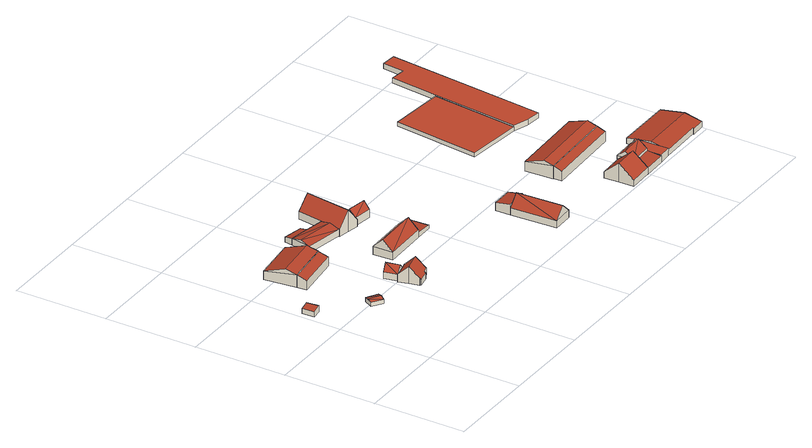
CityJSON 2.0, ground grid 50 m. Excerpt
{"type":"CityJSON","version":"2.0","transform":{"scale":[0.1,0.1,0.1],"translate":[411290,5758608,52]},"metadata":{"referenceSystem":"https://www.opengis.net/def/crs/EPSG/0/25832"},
"CityObjects":{
"building1":{"type":"Building","attributes":{"Gemeindeschluessel":"05515000","Geometrietyp2DReferenz":"3000","function":"31001_1310","roofType":"2100","measuredHeight":3.42},"geometry":[{"type":"Solid","lod":"2","boundaries":[[[[0,1,2,3]],[[4,5,1,0]],[[6,7,5,4]],[[3,2,7,6]],[[4,0,3,6]],[[1,5,7,2]]]],"semantics":{"surfaces":[{"type":"WallSurface"},{"type":"RoofSurface"},{"type":"GroundSurface"}],"values":[[0,0,0,0,1,2]]}}]},
"building2":{"type":"Building","attributes":{"Gemeindeschluessel":"05515000","Geometrietyp2DReferenz":"3000","function":"31001_1310","roofType":"3100","measuredHeight":2.94},"geometry":[{"type":"Solid","lod":"2","boundaries":[[[[8,9,10,11]],[[12,13,9,8]],[[14,15,13,12]],[[11,10,15,14]],[[8,16,12]],[[14,17,11]],[[16,8,11]],[[11,17,16]],[[12,16,17]],[[17,14,12]],[[9,13,15,10]]]],"semantics":{"surfaces":[{"type":"WallSurface"},{"type":"RoofSurface"},{"type":"GroundSurface"}],"values":[[0,0,0,0,0,0,1,1,1,1,2]]}}]},
"building3":{"type":"Building","attributes":{"Gemeindeschluessel":"05515000","Geometrietyp2DReferenz":"3000","function":"51009_1610","roofType":"2100","measuredHeight":6.9},"geometry":[{"type":"Solid","lod":"2","boundaries":[[[[18,19,20,21]],[[22,23,19,18]],[[24,25,23,22]],[[21,20,25,24]],[[22,18,21,24]],[[19,23,25,20]]]],"semantics":{"surfaces":[{"type":"WallSurface"},{"type":"RoofSurface"},{"type":"GroundSurface"}],"values":[[0,0,0,0,1,2]]}}]},
"building4":{"type":"Building","attributes":{"Gemeindeschluessel":"05515000","Geometrietyp2DReferenz":"3000","function":"31001_2700","roofType":"3100","measuredHeight":8.64},"geometry":[{"type":"Solid","lod":"2","boundaries":[[[[26,27,28,29]],[[30,31,27,26]],[[32,33,31,30]],[[29,28,33,32]],[[26,34,30]],[[32,35,29]],[[29,35,34,26]],[[30,34,35,32]],[[27,31,33,28]]]],"semantics":{"surfaces":[{"type":"WallSurface"},{"type":"RoofSurface"},{"type":"GroundSurface"}],"values":[[0,0,0,0,0,0,1,1,2]]}}]},
"building5":{"type":"Building","attributes":{"Gemeindeschluessel":"05515000","Geometrietyp2DReferenz":"3000","function":"31001_2460","roofType":"3100","measuredHeight":7.1},"geometry":[{"type":"Solid","lod":"2","boundaries":[[[[36,37,38,39]],[[40,41,37,36]],[[42,43,41,40]],[[39,38,43,42]],[[36,44,40]],[[42,45,39]],[[39,45,44]],[[44,36,39]],[[45,42,40]],[[40,44,45]],[[37,41,43,38]]]],"semantics":{"surfaces":[{"type":"WallSurface"},{"type":"RoofSurface"},{"type":"GroundSurface"}],"values":[[0,0,0,0,0,0,1,1,1,1,2]]}}]},
"building6":{"type":"Building","attributes":{"name":"Lütke Kintrup","Gemeindeschluessel":"05515000","Geometrietyp2DReferenz":"3000","function":"31001_1100","roofType":"3100","measuredHeight":9.35},"address":[{"country":"Germany","locality":"Münster","thoroughfareNumber":"3","thoroughfareName":"Kasewinkel"}],"geometry":[{"type":"Solid","lod":"2","boundaries":[[[[46,47,48,49]],[[50,51,47,46]],[[52,53,51,50]],[[54,55,53,52]],[[56,57,55,54]],[[58,59,57,56]],[[60,61,59,58]],[[62,63,61,60]],[[64,65,63,62]],[[66,67,65,64]],[[68,69,67,66]],[[49,48,69,68]],[[62,60,58,56,54,52,50,64]],[[46,49,68,66,64,50]],[[47,51,53,55,57,59,61,63,65,67,69,48]]]],"semantics":{"surfaces":[{"type":"WallSurface"},{"type":"RoofSurface"},{"type":"GroundSurface"}],"values":[[0,0,0,0,0,0,0,0,0,0,0,0,1,1,2]]}}]},
"building7":{"type":"Building","attributes":{"Gemeindeschluessel":"05515000","Geometrietyp2DReferenz":"3000","function":"31001_2700"},"children":["building7-1","building7-2"]},
"building7-1":{"type":"BuildingPart","attributes":{"roofType":"3100","measuredHeight":4.96},"parents":["building7"],"geometry":[{"type":"Solid","lod":"2","boundaries":[[[[70,71,72,73]],[[74,75,76,77]],[[78,79,75,74]],[[73,72,79,78]],[[80,81,78]],[[73,78,81]],[[74,77,70,80]],[[81,80,70]],[[80,78,74]],[[81,70,73]],[[71,76,75,79,72]],[[71,70,77,76]]]],"semantics":{"surfaces":[{"type":"WallSurface"},{"type":"RoofSurface"},{"type":"GroundSurface"},{"type":"ClosureSurface"}],"values":[[0,0,0,0,1,1,1,1,0,0,2,3]]}}]},
"building7-2":{"type":"BuildingPart","attributes":{"roofType":"2100","measuredHeight":3.62},"parents":["building7"],"geometry":[{"type":"Solid","lod":"2","boundaries":[[[[77,76,82,83]],[[84,85,71,70]],[[83,82,85,84]],[[70,77,83,84]],[[76,71,85,82]],[[71,76,77,70]]]],"semantics":{"surfaces":[{"type":"WallSurface"},{"type":"RoofSurface"},{"type":"GroundSurface"},{"type":"ClosureSurface"}],"values":[[0,0,0,1,2,3]]}}]},
"building8":{"type":"Building","attributes":{"Gemeindeschluessel":"05515000","Geometrietyp2DReferenz":"3000","function":"31001_2700","roofType":"3100","measuredHeight":9.45},"geometry":[{"type":"Solid","lod":"2","boundaries":[[[[86,87,88,89]],[[90,91,87,86]],[[92,93,91,90]],[[89,88,93,92]],[[86,94,90]],[[92,95,89]],[[86,89,95]],[[95,94,86]],[[94,95,92]],[[92,90,94]],[[87,91,93,88]]]],"semantics":{"surfaces":[{"type":"WallSurface"},{"type":"RoofSurface"},{"type":"GroundSurface"}],"values":[[0,0,0,0,0,0,1,1,1,1,2]]}}]},
"building9":{"type":"Building","attributes":{"Gemeindeschluessel":"05515000","Geometrietyp2DReferenz":"3000","function":"31001_1310","roofType":"2100","measuredHeight":2.8},"geometry":[{"type":"Solid","lod":"2","boundaries":[[[[96,88,97,98]],[[99,93,88,96]],[[100,101,93,99]],[[98,97,101,100]],[[99,96,98,100]],[[88,93,101,97]]]],"semantics":{"surfaces":[{"type":"WallSurface"},{"type":"RoofSurface"},{"type":"GroundSurface"}],"values":[[0,0,0,0,1,2]]}}]},
"building10":{"type":"Building","attributes":{"Gemeindeschluessel":"05515000","Geometrietyp2DReferenz":"3000","function":"31001_2700"},"children":["building10-1","building10-2"]},
"building10-1":{"type":"BuildingPart","attributes":{"roofType":"3100","measuredHeight":7.91},"parents":["building10"],"geometry":[{"type":"Solid","lod":"2","boundaries":[[[[102,103,104,105,106]],[[107,108,103,102]],[[109,110,111,108,107]],[[102,112,107]],[[109,113,106]],[[113,112,102]],[[102,106,113]],[[112,113,109]],[[109,107,112]],[[103,108,111,104]],[[110,109,106,105]],[[104,111,110,105]]]],"semantics":{"surfaces":[{"type":"WallSurface"},{"type":"RoofSurface"},{"type":"GroundSurface"},{"type":"ClosureSurface"}],"values":[[0,0,0,0,0,1,1,1,1,2,0,3]]}}]},
"building10-2":{"type":"BuildingPart","attributes":{"roofType":"3100","measuredHeight":11.72},"parents":["building10"],"geometry":[{"type":"Solid","lod":"2","boundaries":[[[[114,115,116,117]],[[118,119,115,114]],[[120,121,119,118]],[[122,123,121,120]],[[105,104,123,122]],[[124,125,111,110]],[[126,127,125,124]],[[128,129,127,126]],[[130,131,129,128]],[[117,116,131,130]],[[124,110,105,122,120,118,126]],[[114,117,130,128,126,118]],[[115,119,121,123,104,111,125,127,129,131,116]],[[111,104,105,110]]]],"semantics":{"surfaces":[{"type":"WallSurface"},{"type":"RoofSurface"},{"type":"GroundSurface"},{"type":"ClosureSurface"}],"values":[[0,0,0,0,0,0,0,0,0,0,1,1,2,3]]}}]},
"building11":{"type":"Building","attributes":{"Gemeindeschluessel":"05515000","Geometrietyp2DReferenz":"3000","function":"31001_2700","roofType":"3100","measuredHeight":9.39},"geometry":[{"type":"Solid","lod":"2","boundaries":[[[[132,133,134,135]],[[136,137,133,132]],[[138,139,137,136]],[[135,134,139,138]],[[132,140,136]],[[138,141,135]],[[135,141,140]],[[140,132,135]],[[141,138,136]],[[136,140,141]],[[133,137,139,134]]]],"semantics":{"surfaces":[{"type":"WallSurface"},{"type":"RoofSurface"},{"type":"GroundSurface"}],"values":[[0,0,0,0,0,0,1,1,1,1,2]]}}]},
"building12":{"type":"Building","attributes":{"Gemeindeschluessel":"05515000","Geometrietyp2DReferenz":"3000","function":"51009_1610","roofType":"2100","measuredHeight":5.85},"geometry":[{"type":"Solid","lod":"2","boundaries":[[[[142,137,143,144]],[[145,133,137,142]],[[146,147,133,145]],[[144,143,147,146]],[[145,142,144,146]],[[137,133,147,143]]]],"semantics":{"surfaces":[{"type":"WallSurface"},{"type":"RoofSurface"},{"type":"GroundSurface"}],"values":[[0,0,0,0,1,2]]}}]},
"building13":{"type":"Building","attributes":{"Gemeindeschluessel":"05515000","Geometrietyp2DReferenz":"3000","function":"31001_2700"},"children":["building13-1","building13-2"]},
"building13-1":{"type":"BuildingPart","attributes":{"roofType":"3100","measuredHeight":10.31},"parents":["building13"],"geometry":[{"type":"Solid","lod":"2","boundaries":[[[[148,149,150,151]],[[152,153,149,148]],[[154,155,153,152]],[[156,157,155,154]],[[158,159,157,156]],[[160,161,162,163,164]],[[151,150,161,160]],[[165,166,158,156,154,152,148,167]],[[151,160,164,167,148]],[[149,153,155,157,159,168,162,161,150]],[[165,167,169]],[[159,158,166,170,168]],[[166,165,169,170]],[[163,170,169,167,164]],[[170,163,162,168]]]],"semantics":{"surfaces":[{"type":"WallSurface"},{"type":"RoofSurface"},{"type":"GroundSurface"},{"type":"ClosureSurface"}],"values":[[0,0,0,0,0,0,0,1,1,2,0,3,3,0,3]]}}]},
"building13-2":{"type":"BuildingPart","attributes":{"roofType":"3100","measuredHeight":8.97},"parents":["building13"],"geometry":[{"type":"Solid","lod":"2","boundaries":[[[[171,172,159,158,173]],[[174,175,172,171]],[[163,162,175,174]],[[171,176,174]],[[177,176,171]],[[171,173,177]],[[163,174,176]],[[176,177,165,169,163]],[[172,175,162,168,159]],[[166,173,158]],[[168,170,166,158,159]],[[162,163,170,168]],[[173,166,165,177]],[[170,163,169]],[[166,170,169,165]]]],"semantics":{"surfaces":[{"type":"WallSurface"},{"type":"RoofSurface"},{"type":"GroundSurface"},{"type":"ClosureSurface"}],"values":[[0,0,0,0,1,1,1,1,2,0,3,3,0,0,3]]}}]},
"building14":{"type":"Building","attributes":{"Gemeindeschluessel":"05515000","Geometrietyp2DReferenz":"3000","function":"51009_1610","roofType":"2100","measuredHeight":7.01},"geometry":[{"type":"Solid","lod":"2","boundaries":[[[[178,179,180,181]],[[182,183,179,178]],[[184,185,183,182]],[[181,180,185,184]],[[182,178,181,184]],[[179,183,185,180]]]],"semantics":{"surfaces":[{"type":"WallSurface"},{"type":"RoofSurface"},{"type":"GroundSurface"}],"values":[[0,0,0,0,1,2]]}}]},
"building15":{"type":"Building","attributes":{"Gemeindeschluessel":"05515000","Geometrietyp2DReferenz":"3000","function":"31001_2700","roofType":"3100","measuredHeight":8.95},"geometry":[{"type":"Solid","lod":"2","boundaries":[[[[178,186,187,182]],[[188,189,186,178]],[[190,191,189,188]],[[182,187,191,190]],[[178,192,188]],[[190,193,182]],[[182,193,192,178]],[[188,192,193,190]],[[186,189,191,187]]]],"semantics":{"surfaces":[{"type":"WallSurface"},{"type":"RoofSurface"},{"type":"GroundSurface"}],"values":[[0,0,0,0,0,0,1,1,2]]}}]},
"building16":{"type":"Building","attributes":{"Gemeindeschluessel":"05515000","Geometrietyp2DReferenz":"3000","function":"51003_1201","roofType":"1000","measuredHeight":2.19},"geometry":[{"type":"Solid","lod":"2","boundaries":[[[[194,195,196,197]],[[198,199,195,194]],[[200,201,199,198]],[[197,196,201,200]],[[198,194,197,200]],[[195,199,201,196]]]],"semantics":{"surfaces":[{"type":"WallSurface"},{"type":"RoofSurface"},{"type":"GroundSurface"}],"values":[[0,0,0,0,1,2]]}}]},
"building17":{"type":"Building","attributes":{"Gemeindeschluessel":"05515000","Geometrietyp2DReferenz":"3000","function":"31001_2700"},"children":["building17-1","building17-2","building17-3"]},
"building17-1":{"type":"BuildingPart","attributes":{"roofType":"2100","measuredHeight":4.41},"parents":["building17"],"geometry":[{"type":"Solid","lod":"2","boundaries":[[[[202,203,204,205]],[[206,207,203,202]],[[208,209,210,207,206]],[[202,205,211,208,206]],[[204,203,207,210]],[[209,208,211]],[[204,210,209,211,205]]]],"semantics":{"surfaces":[{"type":"WallSurface"},{"type":"RoofSurface"},{"type":"GroundSurface"},{"type":"ClosureSurface"}],"values":[[0,0,0,1,2,0,3]]}}]},
"building17-2":{"type":"BuildingPart","attributes":{"roofType":"3100","measuredHeight":5.17},"parents":["building17"],"geometry":[{"type":"Solid","lod":"2","boundaries":[[[[212,213,214,215]],[[216,217,218,219]],[[220,221,217,216]],[[222,223,221,220]],[[224,225,223,222]],[[226,227,225,224]],[[215,214,227,226]],[[220,216,219,228,229,222]],[[230,212,215,226,224,222,229]],[[213,231,218,217,221,223,225,227,214]],[[230,229,232]],[[213,212,230,232,231]],[[232,229,228]],[[232,228,219,218,231]]]],"semantics":{"surfaces":[{"type":"WallSurface"},{"type":"RoofSurface"},{"type":"GroundSurface"},{"type":"ClosureSurface"}],"values":[[0,0,0,0,0,0,0,1,1,2,0,3,0,3]]}}]},
"building17-3":{"type":"BuildingPart","attributes":{"roofType":"1000","measuredHeight":4.09},"parents":["building17"],"geometry":[{"type":"Solid","lod":"2","boundaries":[[[[233,219,218,234,235]],[[236,205,204,213,212,237]],[[235,234,210,209]],[[211,236,237,230,232,228,233,235,209]],[[218,231,213,204,210,234]],[[219,233,228]],[[230,237,212]],[[231,232,230,212,213]],[[218,219,228,232,231]],[[205,236,211]],[[204,205,211,209,210]]]],"semantics":{"surfaces":[{"type":"WallSurface"},{"type":"RoofSurface"},{"type":"GroundSurface"},{"type":"ClosureSurface"}],"values":[[0,0,0,1,2,0,0,3,3,0,3]]}}]},
"building18":{"type":"Building","attributes":{"Gemeindeschluessel":"05515000","Geometrietyp2DReferenz":"3000","function":"51003_1201","roofType":"1000","measuredHeight":2.86},"geometry":[{"type":"Solid","lod":"2","boundaries":[[[[238,196,239,240]],[[241,201,196,238]],[[242,243,201,241]],[[244,245,243,242]],[[246,247,245,244]],[[248,249,247,246]],[[250,251,249,248]],[[240,239,251,250]],[[248,246,244,242,241,238,240,250]],[[196,201,243,245,247,249,251,239]]]],"semantics":{"surfaces":[{"type":"WallSurface"},{"type":"RoofSurface"},{"type":"GroundSurface"}],"values":[[0,0,0,0,0,0,0,0,1,2]]}}]}
},
"vertices":[
[56,723,57],[56,723,22],[6,719,22],[6,719,50],[62,657,57],[62,657,22],[12,652,50],[12,652,22],
[319,485,45],[319,485,23],[260,521,23],[260,521,45],[290,435,45],[290,435,23],[232,473,45],[232,473,23],[305,460,52],[246,497,52],
[210,871,84],[210,871,15],[216,819,15],[216,819,66],[452,901,84],[452,901,15],[458,849,66],[458,849,15],
[210,871,85],[210,871,16],[452,901,16],[452,901,85],[188,1045,63],[188,1045,16],[430,1075,63],[430,1075,16],[202,931,103],[444,960,103],
[493,565,55],[493,565,18],[510,493,18],[510,493,55],[558,581,55],[558,581,18],[576,509,55],[576,509,18],[526,573,89],[543,501,89],
[603,516,56],[603,516,17],[576,509,17],[576,509,56],[616,461,110],[616,461,17],[629,407,56],[629,407,17],[597,400,57],[597,400,17],[599,393,49],[599,393,17],[538,378,49],[538,378,17],[536,385,56],[536,385,17],[531,384,56],[531,384,17],[518,438,110],[518,438,17],[505,492,56],[505,492,17],[510,493,56],[510,493,17],
[547,1109,43],[547,1109,7],[528,998,7],[528,998,43],[753,1074,43],[753,1074,7],[655,1091,7],[655,1091,43],[737,962,43],[737,962,7],[745,1018,57],[537,1053,57],
[662,1133,7],[662,1133,33],[554,1152,33],[554,1152,7],
[680,626,48],[680,626,6],[921,634,6],[921,634,48],[677,735,48],[677,735,6],[918,742,48],[918,742,6],[678,681,101],[919,688,101],
[921,634,34],[1020,636,6],[1020,636,24],[918,742,34],[1017,744,24],[1017,744,6],
[974,1002,46],[974,1002,4],[870,1019,4],[870,1019,44],[870,1019,46],[963,932,46],[963,932,4],[861,948,46],[861,948,43],[861,948,4],[969,967,84],[866,984,84],
[773,1210,46],[773,1210,4],[753,1074,4],[753,1074,45],[832,1199,122],[832,1199,4],[892,1188,46],[892,1188,4],[869,1019,45],[869,1019,4],[860,937,43],[860,937,4],[798,948,122],[798,948,4],[736,958,43],[736,958,4],[737,962,44],[737,962,4],
[1324,369,50],[1324,369,11],[1336,116,11],[1336,116,50],[1439,373,50],[1439,373,11],[1451,121,50],[1451,121,11],[1382,371,105],[1394,118,105],
[1439,373,69],[1438,452,11],[1438,452,54],[1324,369,69],[1322,451,54],[1322,451,11],
[1844,83,121],[1844,83,18],[1847,2,18],[1847,2,52],[1840,165,52],[1840,165,18],[1972,170,52],[1972,170,18],[1972,174,48],[1972,174,18],[1976,175,48],[1976,175,18],[1983,8,52],[1983,8,18],[1980,83,18],[1980,83,69],[1980,83,116],[1978,117,97],[1977,150,69],[1980,89,121],[1980,89,18],[1980,89,74],[1980,89,69],
[2104,181,69],[2104,181,18],[1976,175,69],[2108,89,69],[2108,89,18],[2106,135,107],[1978,129,107],
[1715,370,83],[1715,370,13],[1717,324,13],[1717,324,67],[2139,388,83],[2139,388,13],[2141,342,67],[2141,342,13],
[1715,370,10],[2139,388,10],[1707,525,64],[1707,525,10],[2133,542,64],[2133,542,10],[1712,422,100],[2137,439,100],
[1697,800,31],[1697,800,9],[2001,768,9],[2001,768,31],[1747,1262,31],[1747,1262,9],[2048,1234,31],[2048,1234,9],
[1983,8,51],[1983,8,15],[2111,12,15],[2111,12,50],[1980,83,59],[1980,83,15],[2108,89,59],[2108,89,56],[2108,89,15],[2109,61,56],
[2182,15,46],[2182,15,15],[2414,23,15],[2414,23,47],[2174,244,46],[2174,244,15],[2176,199,15],[2176,199,53],[2480,245,47],[2480,245,15],[2488,114,67],[2488,114,15],[2493,21,46],[2493,21,15],[2415,16,45],[2415,16,15],[2176,179,56],[2179,108,67],[2181,59,56],[2179,108,15],[2179,108,56],
[2176,199,56],[2104,181,15],[2104,181,56],[2111,12,56],[2182,15,56],
[2001,768,38],[2082,739,9],[2082,739,38],[2048,1234,38],[2074,1492,38],[2074,1492,9],[2155,1482,38],[2155,1482,9],[2167,1598,38],[2167,1598,9],[2247,1591,38],[2247,1591,9],[2164,730,38],[2164,730,9]
]}
